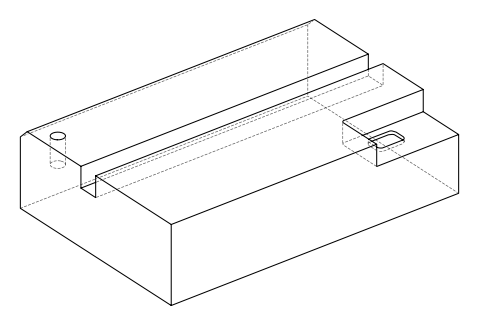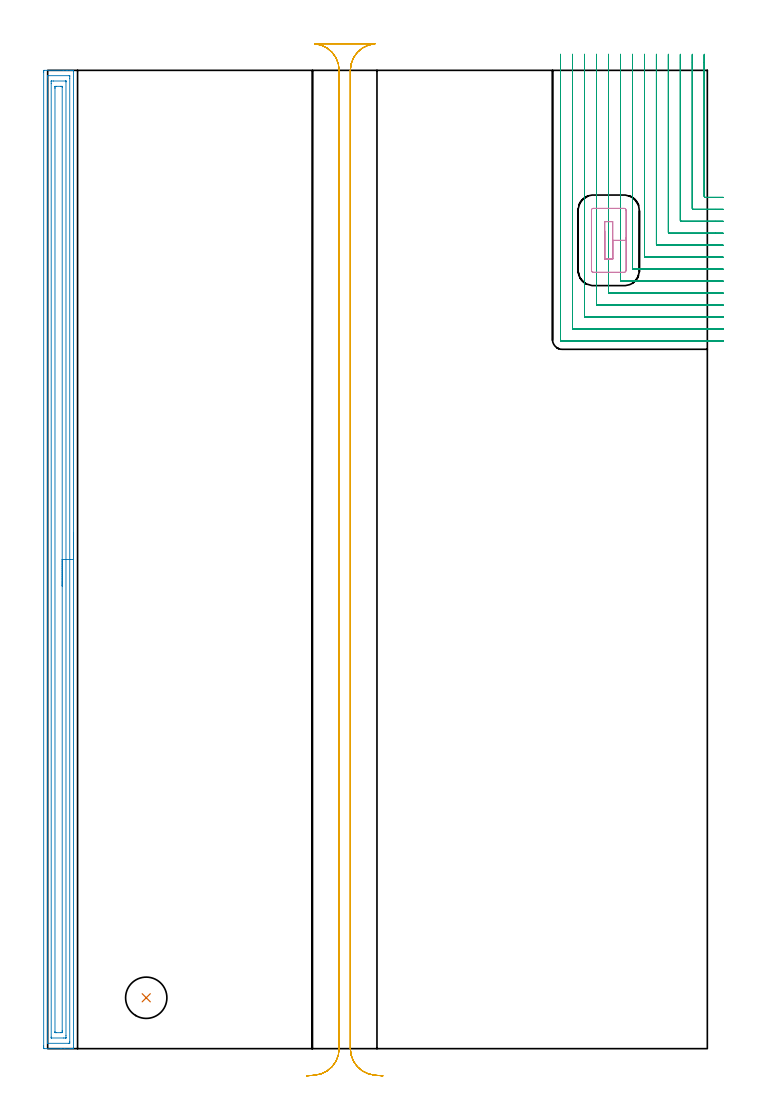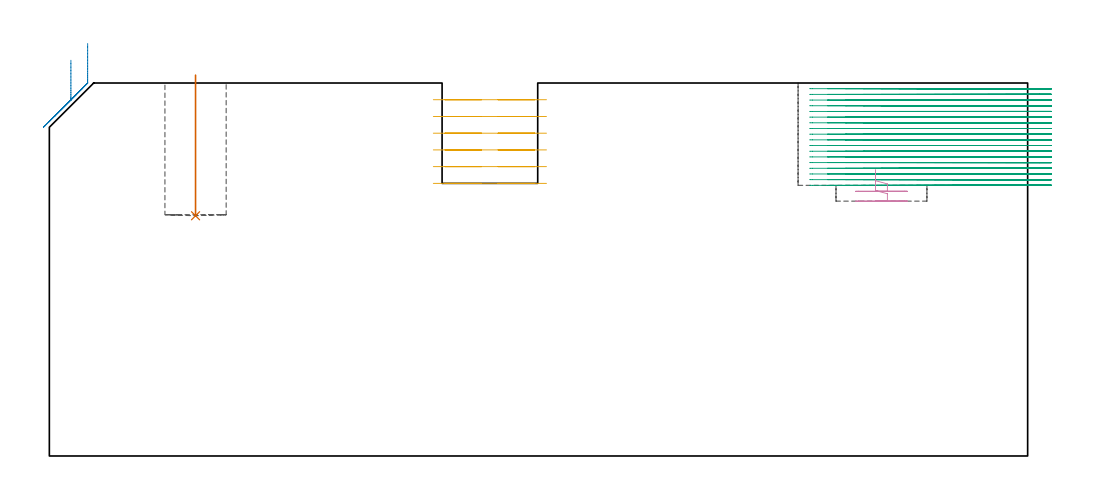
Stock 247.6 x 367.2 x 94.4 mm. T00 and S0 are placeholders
(PLAN: 5 operations, 4 tool changes, 82.4 min)
(1 INDEXABLE_INSERT_DRILL_BLIND_HOLE_FROM_SOLID | STEP1POCKET | NXT0302_002 | 0.14 min | 6293 mm3)
(2 AREA_MILL | FG_CHAMFER_SURFACE | UGT0205_001 | 12.02 min | 23029 mm3)
(3 MILL_CORNER_NOTCH_RECTANGULAR | CORNER_NOTCH_RECTANGULAR | NXT0201_008 | Follow Part, ap 1.5, ae 75% | 59.64 min | 157501 mm3)
(4 MILL_RECTANGULAR_POCKET | POCKET_RECTANGULAR_STRAIGHT | NXT0201_013 | Follow Part, ap 2.5, ae 75% | 0.63 min | 3009 mm3)
(5 MILL_RECTANGULAR_SLOT | SLOT_RECTANGULAR | UGT0201_136 | Follow Part, ap 5, ae 75% | 9.97 min | 225742 mm3)
(TOOL NXT0302_002 | Index. Insert Drill 15.5mm [880-D1550L20-05] | D15.5 PA176 FL78 Z2)
(TOOL UGT0205_001 | Chamfer Mill 20 x 3 x 45 deg. | D20 FL50 Z2)
(TOOL NXT0201_008 | ENDMILL 6mm [2P460-0600-NA 1630] | D6 FL26 Z6)
(TOOL NXT0201_013 | ENDMILL 10mm | D10 FL30 Z4)
(TOOL UGT0201_136 | Carbide End Mill 20.0 | D20 FL30 Z4)
(OP 1 INDEXABLE_INSERT_DRILL_BLIND_HOLE_FROM_SOLID)
G17 G21 G94 G90
T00 M6
G54
G17 G0 G90 X37. Y19.1 S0 M3
G43 Z104.4 H1
G94 G81 G98 Z60.8 F250. R96.4
G80
M5
M2
(OP 2 AREA_MILL)
G17 G21 G94 G90
T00 M6
G54
G17 G0 G90 X9.7 Y193.6 S1061 M3
G43 Z104.4 H0
G94 G1 Y193.562 Z103.528 F250.
Y193.448 Z102.663
Y193.259 Z101.812
Y192.997 Z100.98
Y192.663 Z100.174
Y192.26 Z99.4
Y191.791 Z98.664
Y191.26 Z97.972
Y190.671 Z97.329
Y190.028 Z96.74
Y189.336 Z96.208
Y188.6 Z95.74
Y187.826 Z95.337
Y187.02 Z95.003
Y186.188 Z94.741
Y185.336 Z94.552
Y184.472 Z94.438
Y183.6 Z94.4
Y0.162
X9.698 Y0.01 Z94.388
X9.573 Y0.002 Z94.266
X9.444 Y0. Z94.143
X9.106 Z93.806
X8.472 Z93.167
X6.406 Z91.104
X4.974 Z89.67
X-1.147 Y0.001 Z83.551
X-1.493 Y0.01 Z83.204
X-1.498 Y0.25 Z83.201
X-1.5 Y0.608 Z83.2
Y0.969
Y366.592
X-1.498 Y366.95 Z83.201
X-1.493 Y367.19 Z83.204
X-1.147 Y367.2 Z83.551
X5.849 Z90.544
X7.281 Z91.978
X8.472 Z93.167
X9.106 Z93.806
X9.444 Z94.143
X9.573 Y367.198 Z94.266
X9.697 Y367.19 Z94.388
X9.7 Y367.038 Z94.4
Y183.6
X8.286 Z92.986
X8.285 Y2.584 Z92.985
X8.284 Y2.393 Z92.984
X8.279 Y2.043 Z92.979
X8.276 Y2.01 Z92.976
X8.214 Y2.006 Z92.914
X8.112 Y2.002 Z92.812
X7.983 Y2. Z92.683
X0.112 Y2.001 Z84.812
X-0.034 Y2.006 Z84.666
X-0.062 Y2.01 Z84.638
X-0.079 Y2.017 Z84.621
X-0.08 Y2.049 Z84.62
X-0.084 Y2.201 Z84.616
X-0.085 Y2.393 Z84.615
X-0.086 Y3.096 Z84.614
X-0.085 Y364.616 Z84.615
X-0.084 Y364.807 Z84.616
X-0.079 Y365.157 Z84.621
X-0.076 Y365.19 Z84.624
X-0.014 Y365.194 Z84.686
X0.088 Y365.198 Z84.788
X0.217 Y365.2 Z84.917
X8.088 Y365.199 Z92.788
X8.234 Y365.194 Z92.934
X8.262 Y365.19 Z92.962
X8.279 Y365.183 Z92.979
X8.28 Y365.151 Z92.98
X8.284 Y364.998 Z92.984
X8.285 Y364.807 Z92.985
X8.286 Y364.104 Z92.986
Y183.6
X6.872 Z91.572
X6.871 Y4.92 Z91.571
X6.869 Y4.179 Z91.569
X6.867 Y4.032 Z91.567
X6.865 Y4.014 Z91.565
X6.853 Y4.01 Z91.553
X6.811 Y4.005 Z91.511
X6.723 Y4.002 Z91.423
X6.024 Y4. Z90.724
X1.418 Y4.001 Z86.118
X1.372 Y4.004 Z86.072
X1.343 Y4.01 Z86.043
X1.335 Y4.014 Z86.035
X1.333 Y4.028 Z86.033
X1.33 Y4.179 Z86.03
X1.329 Y4.33 Z86.029
X1.328 Y362.28 Z86.028
X1.331 Y363.021 Z86.031
X1.333 Y363.168 Z86.033
X1.335 Y363.186 Z86.035
X1.347 Y363.19 Z86.047
X1.389 Y363.195 Z86.089
X1.477 Y363.198 Z86.177
X2.176 Y363.2 Z86.876
X6.782 Y363.199 Z91.482
X6.828 Y363.196 Z91.528
X6.857 Y363.19 Z91.557
X6.865 Y363.186 Z91.565
X6.866 Y363.172 Z91.566
X6.87 Y363.021 Z91.57
X6.871 Y362.87 Z91.571
X6.872 Y183.6 Z91.572
X5.457 Z90.157
Y6.857
X5.456 Y6.365 Z90.156
X5.454 Y6.199 Z90.154
X5.45 Y6.069 Z90.15
X5.441 Y6.01 Z90.141
X4.939 Y6. Z89.639
X3.19 Z87.89
X2.813 Y6.004 Z87.513
X2.766 Y6.007 Z87.466
X2.749 Y6.011 Z87.449
X2.747 Y6.024 Z87.447
X2.744 Y6.079 Z87.444
X2.743 Y6.132 Z87.443
Y6.457
Y360.343
X2.744 Y360.835 Z87.444
X2.746 Y361.001 Z87.446
X2.75 Y361.131 Z87.45
X2.759 Y361.19 Z87.459
X3.261 Y361.2 Z87.961
X5.01 Z89.71
X5.387 Y361.196 Z90.087
X5.434 Y361.193 Z90.134
X5.451 Y361.189 Z90.151
X5.453 Y361.176 Z90.153
X5.456 Y361.121 Z90.156
X5.457 Y361.068 Z90.157
Y360.743
Y183.6
Y182.728 Z90.195
Y181.863 Z90.309
Y181.012 Z90.498
Y180.18 Z90.76
Y179.374 Z91.094
Y178.6 Z91.497
Y177.864 Z91.966
Y177.172 Z92.497
Y176.529 Z93.086
Y175.94 Z93.729
Y175.408 Z94.422
Y174.94 Z95.157
Y174.537 Z95.931
Y174.203 Z96.737
Y173.941 Z97.569
Y173.752 Z98.421
Y173.638 Z99.286
Y173.6 Z100.157
G0 Z104.4
M5
M2
(OP 3 MILL_CORNER_NOTCH_RECTANGULAR)
G17 G21 G94 G90
T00 M6
G54
G17 G0 G90 X246.5 Y373.2 S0 M3
G43 Z104.4 H1
Z92.961
G94 G1 Y370.2 F250.
Y319.796 F500.
G3 X246.796 Y319.5 R0.3
G1 X250.6
X253.6 F250.
G0 Z104.4
X242. Y373.2
Z92.961
G1 Y370.2
Y315.296 F500.
G3 X242.296 Y315. R0.3
G1 X250.6
X253.6 F250.
G0 Z104.4
X237.5 Y373.2
Z92.961
G1 Y370.2
Y310.796 F500.
G3 X237.796 Y310.5 R0.3
G1 X250.6
X253.6 F250.
G0 Z104.4
X233. Y373.2
Z92.961
G1 Y370.2
Y306.296 F500.
G3 X233.296 Y306. R0.3
G1 X250.6
X253.6 F250.
G0 Z104.4
X228.5 Y373.2
Z92.961
G1 Y370.2
Y301.796 F500.
G3 X228.796 Y301.5 R0.3
G1 X250.6
X253.6 F250.
G0 Z104.4
X224. Y373.2
Z92.961
G1 Y370.2
Y297.297 F500.
G3 X224.297 Y297. R0.3
G1 X250.6
X253.6 F250.
G0 Z104.4
X219.5 Y373.2
Z92.961
G1 Y370.2
Y292.797 F500.
G3 X219.797 Y292.5 R0.3
G1 X250.6
X253.6 F250.
G0 Z104.4
X215. Y373.2
Z92.961
G1 Y370.2
Y288.297 F500.
G3 X215.297 Y288. R0.3
G1 X250.6
X253.6 F250.
G0 Z104.4
X210.5 Y373.2
Z92.961
G1 Y370.2
Y283.797 F500.
G3 X210.797 Y283.5 R0.3
G1 X250.6
X253.6 F250.
G0 Z104.4
X206. Y373.2
Z92.961
G1 Y370.2
Y279.297 F500.
G3 X206.297 Y279. R0.3
G1 X250.6
X253.6 F250.
G0 Z104.4
X201.5 Y373.2
Z92.961
G1 Y370.2
Y274.797 F500.
G3 X201.797 Y274.5 R0.3
G1 X250.6
X253.6 F250.
G0 Z104.4
X197. Y373.2
Z92.961
G1 Y370.2
Y270.298 F500.
G3 X197.298 Y270. R0.3
G1 X250.6
X253.6 F250.
G0 Z104.4
X192.5 Y373.2
Z92.961
G1 Y370.2
Y266.1 F500.
G3 X193.1 Y265.5 R0.6
G1 X250.6
X253.6 F250.
G0 Z104.4
X246.5 Y373.2
Z91.522
G1 Y370.2
Y319.796 F500.
G3 X246.796 Y319.5 R0.3
G1 X250.6
X253.6 F250.
G0 Z104.4
X242. Y373.2
Z91.522
G1 Y370.2
Y315.296 F500.
G3 X242.296 Y315. R0.3
G1 X250.6
X253.6 F250.
G0 Z104.4
X237.5 Y373.2
Z91.522
G1 Y370.2
Y310.796 F500.
G3 X237.796 Y310.5 R0.3
G1 X250.6
X253.6 F250.
G0 Z104.4
X233. Y373.2
Z91.522
G1 Y370.2
Y306.296 F500.
G3 X233.296 Y306. R0.3
G1 X250.6
X253.6 F250.
G0 Z104.4
X228.5 Y373.2
Z91.522
G1 Y370.2
Y301.796 F500.
G3 X228.796 Y301.5 R0.3
G1 X250.6
X253.6 F250.
G0 Z104.4
X224. Y373.2
Z91.522
G1 Y370.2
Y297.297 F500.
G3 X224.297 Y297. R0.3
G1 X250.6
X253.6 F250.
G0 Z104.4
X219.5 Y373.2
Z91.522
G1 Y370.2
Y292.797 F500.
G3 X219.797 Y292.5 R0.3
G1 X250.6
X253.6 F250.
G0 Z104.4
X215. Y373.2
Z91.522
G1 Y370.2
Y288.297 F500.
G3 X215.297 Y288. R0.3
G1 X250.6
X253.6 F250.
G0 Z104.4
X210.5 Y373.2
Z91.522
G1 Y370.2
Y283.797 F500.
G3 X210.797 Y283.5 R0.3
G1 X250.6
X253.6 F250.
G0 Z104.4
X206. Y373.2
Z91.522
G1 Y370.2
Y279.297 F500.
G3 X206.297 Y279. R0.3
G1 X250.6
X253.6 F250.
G0 Z104.4
X201.5 Y373.2
Z91.522
G1 Y370.2
Y274.797 F500.
G3 X201.797 Y274.5 R0.3
G1 X250.6
X253.6 F250.
G0 Z104.4
X197. Y373.2
Z91.522
G1 Y370.2
Y270.298 F500.
G3 X197.298 Y270. R0.3
G1 X250.6
X253.6 F250.
G0 Z104.4
X192.5 Y373.2
Z91.522
G1 Y370.2
Y266.1 F500.
G3 X193.1 Y265.5 R0.6
G1 X250.6
X253.6 F250.
G0 Z104.4
X246.5 Y373.2
Z90.083
G1 Y370.2
Y319.796 F500.
G3 X246.796 Y319.5 R0.3
G1 X250.6
X253.6 F250.
G0 Z104.4
X242. Y373.2
Z90.083
G1 Y370.2
Y315.296 F500.
G3 X242.296 Y315. R0.3
G1 X250.6
X253.6 F250.
G0 Z104.4
X237.5 Y373.2
Z90.083
G1 Y370.2
Y310.796 F500.
G3 X237.796 Y310.5 R0.3
G1 X250.6
X253.6 F250.
G0 Z104.4
X233. Y373.2
Z90.083
G1 Y370.2
Y306.296 F500.
G3 X233.296 Y306. R0.3
G1 X250.6
X253.6 F250.
G0 Z104.4
X228.5 Y373.2
Z90.083
G1 Y370.2
Y301.796 F500.
G3 X228.796 Y301.5 R0.3
G1 X250.6
X253.6 F250.
G0 Z104.4
X224. Y373.2
Z90.083
G1 Y370.2
Y297.297 F500.
G3 X224.297 Y297. R0.3
G1 X250.6
X253.6 F250.
G0 Z104.4
X219.5 Y373.2
Z90.083
G1 Y370.2
Y292.797 F500.
G3 X219.797 Y292.5 R0.3
G1 X250.6
X253.6 F250.
G0 Z104.4
X215. Y373.2
Z90.083
G1 Y370.2
Y288.297 F500.
G3 X215.297 Y288. R0.3
G1 X250.6
X253.6 F250.
G0 Z104.4
X210.5 Y373.2
Z90.083
G1 Y370.2
Y283.797 F500.
G3 X210.797 Y283.5 R0.3
G1 X250.6
X253.6 F250.
G0 Z104.4
X206. Y373.2
Z90.083
G1 Y370.2
Y279.297 F500.
G3 X206.297 Y279. R0.3
G1 X250.6
X253.6 F250.
G0 Z104.4
X201.5 Y373.2
Z90.083
G1 Y370.2
Y274.797 F500.
G3 X201.797 Y274.5 R0.3
G1 X250.6
X253.6 F250.
G0 Z104.4
X197. Y373.2
Z90.083
G1 Y370.2
Y270.298 F500.
G3 X197.298 Y270. R0.3
G1 X250.6
X253.6 F250.
G0 Z104.4
X192.5 Y373.2
Z90.083
G1 Y370.2
Y266.1 F500.
G3 X193.1 Y265.5 R0.6
G1 X250.6
X253.6 F250.
G0 Z104.4
X246.5 Y373.2
Z88.644
G1 Y370.2
Y319.796 F500.
G3 X246.796 Y319.5 R0.3
G1 X250.6
X253.6 F250.
G0 Z104.4
X242. Y373.2
Z88.644
G1 Y370.2
Y315.296 F500.
G3 X242.296 Y315. R0.3
G1 X250.6
X253.6 F250.
G0 Z104.4
X237.5 Y373.2
Z88.644
G1 Y370.2
Y310.796 F500.
G3 X237.796 Y310.5 R0.3
G1 X250.6
X253.6 F250.
G0 Z104.4
X233. Y373.2
Z88.644
G1 Y370.2
Y306.296 F500.
G3 X233.296 Y306. R0.3
G1 X250.6
X253.6 F250.
G0 Z104.4
X228.5 Y373.2
Z88.644
G1 Y370.2
Y301.796 F500.
G3 X228.796 Y301.5 R0.3
G1 X250.6
X253.6 F250.
G0 Z104.4
X224. Y373.2
Z88.644
G1 Y370.2
Y297.297 F500.
G3 X224.297 Y297. R0.3
G1 X250.6
X253.6 F250.
G0 Z104.4
X219.5 Y373.2
Z88.644
G1 Y370.2
Y292.797 F500.
G3 X219.797 Y292.5 R0.3
G1 X250.6
X253.6 F250.
G0 Z104.4
X215. Y373.2
Z88.644
G1 Y370.2
Y288.297 F500.
G3 X215.297 Y288. R0.3
G1 X250.6
X253.6 F250.
G0 Z104.4
X210.5 Y373.2
Z88.644
G1 Y370.2
Y283.797 F500.
G3 X210.797 Y283.5 R0.3
G1 X250.6
X253.6 F250.
G0 Z104.4
X206. Y373.2
Z88.644
G1 Y370.2
Y279.297 F500.
G3 X206.297 Y279. R0.3
G1 X250.6
X253.6 F250.
G0 Z104.4
X201.5 Y373.2
Z88.644
G1 Y370.2
Y274.797 F500.
G3 X201.797 Y274.5 R0.3
G1 X250.6
X253.6 F250.
G0 Z104.4
X197. Y373.2
Z88.644
G1 Y370.2
Y270.298 F500.
G3 X197.298 Y270. R0.3
G1 X250.6
X253.6 F250.
G0 Z104.4
X192.5 Y373.2
Z88.644
G1 Y370.2
Y266.1 F500.
G3 X193.1 Y265.5 R0.6
G1 X250.6
X253.6 F250.
G0 Z104.4
X246.5 Y373.2
Z87.205
G1 Y370.2
Y319.796 F500.
G3 X246.796 Y319.5 R0.3
G1 X250.6
X253.6 F250.
G0 Z104.4
X242. Y373.2
Z87.205
G1 Y370.2
Y315.296 F500.
G3 X242.296 Y315. R0.3
G1 X250.6
X253.6 F250.
G0 Z104.4
X237.5 Y373.2
Z87.205
G1 Y370.2
Y310.796 F500.
G3 X237.796 Y310.5 R0.3
G1 X250.6
X253.6 F250.
G0 Z104.4
X233. Y373.2
Z87.205
G1 Y370.2
Y306.296 F500.
G3 X233.296 Y306. R0.3
G1 X250.6
X253.6 F250.
G0 Z104.4
X228.5 Y373.2
Z87.205
G1 Y370.2
Y301.796 F500.
G3 X228.796 Y301.5 R0.3
G1 X250.6
X253.6 F250.
G0 Z104.4
X224. Y373.2
Z87.205
G1 Y370.2
Y297.297 F500.
G3 X224.297 Y297. R0.3
G1 X250.6
X253.6 F250.
G0 Z104.4
X219.5 Y373.2
Z87.205
G1 Y370.2
Y292.797 F500.
G3 X219.797 Y292.5 R0.3
G1 X250.6
X253.6 F250.
G0 Z104.4
X215. Y373.2
Z87.205
G1 Y370.2
Y288.297 F500.
G3 X215.297 Y288. R0.3
G1 X250.6
X253.6 F250.
G0 Z104.4
X210.5 Y373.2
Z87.205
G1 Y370.2
Y283.797 F500.
G3 X210.797 Y283.5 R0.3
G1 X250.6
X253.6 F250.
G0 Z104.4
X206. Y373.2
Z87.205
G1 Y370.2
Y279.297 F500.
G3 X206.297 Y279. R0.3
G1 X250.6
X253.6 F250.
G0 Z104.4
X201.5 Y373.2
Z87.205
G1 Y370.2
Y274.797 F500.
G3 X201.797 Y274.5 R0.3
G1 X250.6
X253.6 F250.
G0 Z104.4
X197. Y373.2
Z87.205
G1 Y370.2
Y270.298 F500.
G3 X197.298 Y270. R0.3
G1 X250.6
X253.6 F250.
G0 Z104.4
X192.5 Y373.2
Z87.205
G1 Y370.2
Y266.1 F500.
G3 X193.1 Y265.5 R0.6
G1 X250.6
X253.6 F250.
G0 Z104.4
X246.5 Y373.2
Z85.767
G1 Y370.2
Y319.796 F500.
G3 X246.796 Y319.5 R0.3
G1 X250.6
X253.6 F250.
G0 Z104.4
X242. Y373.2
Z85.767
G1 Y370.2
Y315.296 F500.
G3 X242.296 Y315. R0.3
G1 X250.6
X253.6 F250.
G0 Z104.4
X237.5 Y373.2
Z85.767
G1 Y370.2
Y310.796 F500.
G3 X237.796 Y310.5 R0.3
G1 X250.6
X253.6 F250.
G0 Z104.4
X233. Y373.2
Z85.767
G1 Y370.2
Y306.296 F500.
G3 X233.296 Y306. R0.3
G1 X250.6
X253.6 F250.
G0 Z104.4
X228.5 Y373.2
Z85.767
G1 Y370.2
Y301.796 F500.
G3 X228.796 Y301.5 R0.3
G1 X250.6
X253.6 F250.
G0 Z104.4
X224. Y373.2
Z85.767
G1 Y370.2
Y297.297 F500.
G3 X224.297 Y297. R0.3
G1 X250.6
X253.6 F250.
G0 Z104.4
X219.5 Y373.2
Z85.767
G1 Y370.2
Y292.797 F500.
G3 X219.797 Y292.5 R0.3
G1 X250.6
X253.6 F250.
G0 Z104.4
X215. Y373.2
Z85.767
G1 Y370.2
Y288.297 F500.
G3 X215.297 Y288. R0.3
G1 X250.6
X253.6 F250.
G0 Z104.4
X210.5 Y373.2
Z85.767
G1 Y370.2
Y283.797 F500.
G3 X210.797 Y283.5 R0.3
G1 X250.6
X253.6 F250.
G0 Z104.4
X206. Y373.2
Z85.767
G1 Y370.2
Y279.297 F500.
G3 X206.297 Y279. R0.3
G1 X250.6
X253.6 F250.
G0 Z104.4
X201.5 Y373.2
Z85.767
G1 Y370.2
Y274.797 F500.
G3 X201.797 Y274.5 R0.3
G1 X250.6
X253.6 F250.
G0 Z104.4
X197. Y373.2
Z85.767
G1 Y370.2
Y270.298 F500.
G3 X197.298 Y270. R0.3
G1 X250.6
X253.6 F250.
G0 Z104.4
X192.5 Y373.2
Z85.767
G1 Y370.2
Y266.1 F500.
G3 X193.1 Y265.5 R0.6
G1 X250.6
X253.6 F250.
G0 Z104.4
X246.5 Y373.2
Z84.328
G1 Y370.2
Y319.796 F500.
G3 X246.796 Y319.5 R0.3
G1 X250.6
X253.6 F250.
G0 Z104.4
X242. Y373.2
Z84.328
G1 Y370.2
Y315.296 F500.
G3 X242.296 Y315. R0.3
G1 X250.6
X253.6 F250.
G0 Z104.4
X237.5 Y373.2
Z84.328
G1 Y370.2
Y310.796 F500.
G3 X237.796 Y310.5 R0.3
G1 X250.6
X253.6 F250.
G0 Z104.4
X233. Y373.2
Z84.328
G1 Y370.2
Y306.296 F500.
G3 X233.296 Y306. R0.3
G1 X250.6
X253.6 F250.
G0 Z104.4
X228.5 Y373.2
Z84.328
G1 Y370.2
Y301.796 F500.
G3 X228.796 Y301.5 R0.3
G1 X250.6
X253.6 F250.
G0 Z104.4
X224. Y373.2
Z84.328
G1 Y370.2
Y297.297 F500.
G3 X224.297 Y297. R0.3
G1 X250.6
X253.6 F250.
G0 Z104.4
X219.5 Y373.2
Z84.328
G1 Y370.2
Y292.797 F500.
G3 X219.797 Y292.5 R0.3
G1 X250.6
X253.6 F250.
G0 Z104.4
X215. Y373.2
Z84.328
G1 Y370.2
Y288.297 F500.
G3 X215.297 Y288. R0.3
G1 X250.6
X253.6 F250.
G0 Z104.4
X210.5 Y373.2
Z84.328
G1 Y370.2
Y283.797 F500.
G3 X210.797 Y283.5 R0.3
G1 X250.6
X253.6 F250.
G0 Z104.4
X206. Y373.2
Z84.328
G1 Y370.2
Y279.297 F500.
G3 X206.297 Y279. R0.3
G1 X250.6
X253.6 F250.
G0 Z104.4
X201.5 Y373.2
Z84.328
G1 Y370.2
Y274.797 F500.
G3 X201.797 Y274.5 R0.3
G1 X250.6
X253.6 F250.
G0 Z104.4
X197. Y373.2
Z84.328
G1 Y370.2
Y270.298 F500.
G3 X197.298 Y270. R0.3
G1 X250.6
X253.6 F250.
G0 Z104.4
X192.5 Y373.2
Z84.328
G1 Y370.2
Y266.1 F500.
G3 X193.1 Y265.5 R0.6
G1 X250.6
X253.6 F250.
G0 Z104.4
X246.5 Y373.2
Z82.889
G1 Y370.2
Y319.796 F500.
G3 X246.796 Y319.5 R0.3
G1 X250.6
X253.6 F250.
G0 Z104.4
X242. Y373.2
Z82.889
G1 Y370.2
Y315.296 F500.
G3 X242.296 Y315. R0.3
G1 X250.6
X253.6 F250.
G0 Z104.4
X237.5 Y373.2
Z82.889
G1 Y370.2
Y310.796 F500.
G3 X237.796 Y310.5 R0.3
G1 X250.6
X253.6 F250.
G0 Z104.4
X233. Y373.2
Z82.889
G1 Y370.2
Y306.296 F500.
G3 X233.296 Y306. R0.3
G1 X250.6
X253.6 F250.
G0 Z104.4
X228.5 Y373.2
Z82.889
G1 Y370.2
Y301.796 F500.
G3 X228.796 Y301.5 R0.3
G1 X250.6
X253.6 F250.
G0 Z104.4
X224. Y373.2
Z82.889
G1 Y370.2
Y297.297 F500.
G3 X224.297 Y297. R0.3
G1 X250.6
X253.6 F250.
G0 Z104.4
X219.5 Y373.2
Z82.889
G1 Y370.2
Y292.797 F500.
G3 X219.797 Y292.5 R0.3
G1 X250.6
X253.6 F250.
G0 Z104.4
X215. Y373.2
Z82.889
G1 Y370.2
Y288.297 F500.
G3 X215.297 Y288. R0.3
G1 X250.6
X253.6 F250.
G0 Z104.4
X210.5 Y373.2
Z82.889
G1 Y370.2
Y283.797 F500.
G3 X210.797 Y283.5 R0.3
G1 X250.6
X253.6 F250.
G0 Z104.4
X206. Y373.2
Z82.889
G1 Y370.2
Y279.297 F500.
G3 X206.297 Y279. R0.3
G1 X250.6
X253.6 F250.
G0 Z104.4
X201.5 Y373.2
Z82.889
G1 Y370.2
Y274.797 F500.
G3 X201.797 Y274.5 R0.3
G1 X250.6
X253.6 F250.
G0 Z104.4
X197. Y373.2
Z82.889
G1 Y370.2
Y270.298 F500.
G3 X197.298 Y270. R0.3
G1 X250.6
X253.6 F250.
G0 Z104.4
X192.5 Y373.2
Z82.889
G1 Y370.2
Y266.1 F500.
G3 X193.1 Y265.5 R0.6
G1 X250.6
X253.6 F250.
G0 Z104.4
X246.5 Y373.2
Z81.45
G1 Y370.2
Y319.796 F500.
G3 X246.796 Y319.5 R0.3
G1 X250.6
X253.6 F250.
G0 Z104.4
X242. Y373.2
Z81.45
G1 Y370.2
Y315.296 F500.
G3 X242.296 Y315. R0.3
G1 X250.6
X253.6 F250.
G0 Z104.4
X237.5 Y373.2
Z81.45
G1 Y370.2
Y310.796 F500.
G3 X237.796 Y310.5 R0.3
G1 X250.6
X253.6 F250.
G0 Z104.4
X233. Y373.2
Z81.45
G1 Y370.2
Y306.296 F500.
G3 X233.296 Y306. R0.3
G1 X250.6
X253.6 F250.
G0 Z104.4
X228.5 Y373.2
Z81.45
G1 Y370.2
Y301.796 F500.
G3 X228.796 Y301.5 R0.3
G1 X250.6
X253.6 F250.
G0 Z104.4
X224. Y373.2
Z81.45
G1 Y370.2
Y297.297 F500.
G3 X224.297 Y297. R0.3
G1 X250.6
X253.6 F250.
G0 Z104.4
X219.5 Y373.2
Z81.45
G1 Y370.2
Y292.797 F500.
G3 X219.797 Y292.5 R0.3
G1 X250.6
X253.6 F250.
G0 Z104.4
X215. Y373.2
Z81.45
G1 Y370.2
Y288.297 F500.
G3 X215.297 Y288. R0.3
G1 X250.6
X253.6 F250.
G0 Z104.4
X210.5 Y373.2
Z81.45
G1 Y370.2
Y283.797 F500.
G3 X210.797 Y283.5 R0.3
G1 X250.6
X253.6 F250.
G0 Z104.4
X206. Y373.2
Z81.45
G1 Y370.2
Y279.297 F500.
G3 X206.297 Y279. R0.3
G1 X250.6
X253.6 F250.
G0 Z104.4
X201.5 Y373.2
Z81.45
G1 Y370.2
Y274.797 F500.
G3 X201.797 Y274.5 R0.3
G1 X250.6
X253.6 F250.
G0 Z104.4
X197. Y373.2
Z81.45
G1 Y370.2
Y270.298 F500.
G3 X197.298 Y270. R0.3
G1 X250.6
X253.6 F250.
G0 Z104.4
X192.5 Y373.2
Z81.45
G1 Y370.2
Y266.1 F500.
G3 X193.1 Y265.5 R0.6
G1 X250.6
X253.6 F250.
G0 Z104.4
X246.5 Y373.2
Z80.011
G1 Y370.2
Y319.796 F500.
G3 X246.796 Y319.5 R0.3
G1 X250.6
X253.6 F250.
G0 Z104.4
X242. Y373.2
Z80.011
G1 Y370.2
Y315.296 F500.
G3 X242.296 Y315. R0.3
G1 X250.6
X253.6 F250.
G0 Z104.4
X237.5 Y373.2
Z80.011
G1 Y370.2
Y310.796 F500.
G3 X237.796 Y310.5 R0.3
G1 X250.6
X253.6 F250.
G0 Z104.4
X233. Y373.2
Z80.011
G1 Y370.2
Y306.296 F500.
G3 X233.296 Y306. R0.3
G1 X250.6
X253.6 F250.
G0 Z104.4
X228.5 Y373.2
Z80.011
G1 Y370.2
Y301.796 F500.
G3 X228.796 Y301.5 R0.3
G1 X250.6
X253.6 F250.
G0 Z104.4
X224. Y373.2
Z80.011
G1 Y370.2
Y297.297 F500.
G3 X224.297 Y297. R0.3
G1 X250.6
X253.6 F250.
G0 Z104.4
X219.5 Y373.2
Z80.011
G1 Y370.2
Y292.797 F500.
G3 X219.797 Y292.5 R0.3
G1 X250.6
X253.6 F250.
G0 Z104.4
X215. Y373.2
Z80.011
G1 Y370.2
Y288.297 F500.
G3 X215.297 Y288. R0.3
G1 X250.6
X253.6 F250.
G0 Z104.4
X210.5 Y373.2
Z80.011
G1 Y370.2
Y283.797 F500.
G3 X210.797 Y283.5 R0.3
G1 X250.6
X253.6 F250.
G0 Z104.4
X206. Y373.2
Z80.011
G1 Y370.2
Y279.297 F500.
G3 X206.297 Y279. R0.3
G1 X250.6
X253.6 F250.
G0 Z104.4
X201.5 Y373.2
Z80.011
G1 Y370.2
Y274.797 F500.
G3 X201.797 Y274.5 R0.3
G1 X250.6
X253.6 F250.
G0 Z104.4
X197. Y373.2
Z80.011
G1 Y370.2
Y270.298 F500.
G3 X197.298 Y270. R0.3
G1 X250.6
X253.6 F250.
G0 Z104.4
X192.5 Y373.2
Z80.011
G1 Y370.2
Y266.1 F500.
G3 X193.1 Y265.5 R0.6
G1 X250.6
X253.6 F250.
G0 Z104.4
X246.5 Y373.2
Z78.572
G1 Y370.2
Y319.796 F500.
G3 X246.796 Y319.5 R0.3
G1 X250.6
X253.6 F250.
G0 Z104.4
X242. Y373.2
Z78.572
G1 Y370.2
Y315.296 F500.
G3 X242.296 Y315. R0.3
G1 X250.6
X253.6 F250.
G0 Z104.4
X237.5 Y373.2
Z78.572
G1 Y370.2
Y310.796 F500.
G3 X237.796 Y310.5 R0.3
G1 X250.6
X253.6 F250.
G0 Z104.4
X233. Y373.2
Z78.572
G1 Y370.2
Y306.296 F500.
G3 X233.296 Y306. R0.3
G1 X250.6
X253.6 F250.
G0 Z104.4
X228.5 Y373.2
Z78.572
G1 Y370.2
Y301.796 F500.
G3 X228.796 Y301.5 R0.3
G1 X250.6
X253.6 F250.
G0 Z104.4
X224. Y373.2
Z78.572
G1 Y370.2
Y297.297 F500.
G3 X224.297 Y297. R0.3
G1 X250.6
X253.6 F250.
G0 Z104.4
X219.5 Y373.2
Z78.572
G1 Y370.2
Y292.797 F500.
G3 X219.797 Y292.5 R0.3
G1 X250.6
X253.6 F250.
G0 Z104.4
X215. Y373.2
Z78.572
G1 Y370.2
Y288.297 F500.
G3 X215.297 Y288. R0.3
G1 X250.6
X253.6 F250.
G0 Z104.4
X210.5 Y373.2
Z78.572
G1 Y370.2
Y283.797 F500.
G3 X210.797 Y283.5 R0.3
G1 X250.6
X253.6 F250.
G0 Z104.4
X206. Y373.2
Z78.572
G1 Y370.2
Y279.297 F500.
G3 X206.297 Y279. R0.3
G1 X250.6
X253.6 F250.
G0 Z104.4
X201.5 Y373.2
Z78.572
G1 Y370.2
Y274.797 F500.
G3 X201.797 Y274.5 R0.3
G1 X250.6
X253.6 F250.
G0 Z104.4
X197. Y373.2
Z78.572
G1 Y370.2
Y270.298 F500.
G3 X197.298 Y270. R0.3
G1 X250.6
X253.6 F250.
G0 Z104.4
X192.5 Y373.2
Z78.572
G1 Y370.2
Y266.1 F500.
G3 X193.1 Y265.5 R0.6
G1 X250.6
X253.6 F250.
G0 Z104.4
X246.5 Y373.2
Z77.133
G1 Y370.2
Y319.796 F500.
G3 X246.796 Y319.5 R0.3
G1 X250.6
X253.6 F250.
G0 Z104.4
X242. Y373.2
Z77.133
G1 Y370.2
Y315.296 F500.
G3 X242.296 Y315. R0.3
G1 X250.6
X253.6 F250.
G0 Z104.4
X237.5 Y373.2
Z77.133
G1 Y370.2
Y310.796 F500.
G3 X237.796 Y310.5 R0.3
G1 X250.6
X253.6 F250.
G0 Z104.4
X233. Y373.2
Z77.133
G1 Y370.2
Y306.296 F500.
G3 X233.296 Y306. R0.3
G1 X250.6
X253.6 F250.
G0 Z104.4
X228.5 Y373.2
Z77.133
G1 Y370.2
Y301.796 F500.
G3 X228.796 Y301.5 R0.3
G1 X250.6
X253.6 F250.
G0 Z104.4
X224. Y373.2
Z77.133
G1 Y370.2
Y297.297 F500.
G3 X224.297 Y297. R0.3
G1 X250.6
X253.6 F250.
G0 Z104.4
X219.5 Y373.2
Z77.133
G1 Y370.2
Y292.797 F500.
G3 X219.797 Y292.5 R0.3
G1 X250.6
X253.6 F250.
G0 Z104.4
X215. Y373.2
Z77.133
G1 Y370.2
Y288.297 F500.
G3 X215.297 Y288. R0.3
G1 X250.6
X253.6 F250.
G0 Z104.4
X210.5 Y373.2
Z77.133
G1 Y370.2
Y283.797 F500.
G3 X210.797 Y283.5 R0.3
G1 X250.6
X253.6 F250.
G0 Z104.4
X206. Y373.2
Z77.133
G1 Y370.2
Y279.297 F500.
G3 X206.297 Y279. R0.3
G1 X250.6
X253.6 F250.
G0 Z104.4
X201.5 Y373.2
Z77.133
G1 Y370.2
Y274.797 F500.
G3 X201.797 Y274.5 R0.3
G1 X250.6
X253.6 F250.
G0 Z104.4
X197. Y373.2
Z77.133
G1 Y370.2
Y270.298 F500.
G3 X197.298 Y270. R0.3
G1 X250.6
X253.6 F250.
G0 Z104.4
X192.5 Y373.2
Z77.133
G1 Y370.2
Y266.1 F500.
G3 X193.1 Y265.5 R0.6
G1 X250.6
X253.6 F250.
G0 Z104.4
X246.5 Y373.2
Z75.694
G1 Y370.2
Y319.796 F500.
G3 X246.796 Y319.5 R0.3
G1 X250.6
X253.6 F250.
G0 Z104.4
X242. Y373.2
Z75.694
G1 Y370.2
Y315.296 F500.
G3 X242.296 Y315. R0.3
G1 X250.6
X253.6 F250.
G0 Z104.4
X237.5 Y373.2
Z75.694
G1 Y370.2
Y310.796 F500.
G3 X237.796 Y310.5 R0.3
G1 X250.6
X253.6 F250.
G0 Z104.4
X233. Y373.2
Z75.694
G1 Y370.2
Y306.296 F500.
G3 X233.296 Y306. R0.3
G1 X250.6
X253.6 F250.
G0 Z104.4
X228.5 Y373.2
Z75.694
G1 Y370.2
Y301.796 F500.
G3 X228.796 Y301.5 R0.3
G1 X250.6
X253.6 F250.
G0 Z104.4
X224. Y373.2
Z75.694
G1 Y370.2
Y297.297 F500.
G3 X224.297 Y297. R0.3
G1 X250.6
X253.6 F250.
G0 Z104.4
X219.5 Y373.2
Z75.694
G1 Y370.2
Y292.797 F500.
G3 X219.797 Y292.5 R0.3
G1 X250.6
X253.6 F250.
G0 Z104.4
X215. Y373.2
Z75.694
G1 Y370.2
Y288.297 F500.
G3 X215.297 Y288. R0.3
G1 X250.6
X253.6 F250.
G0 Z104.4
X210.5 Y373.2
Z75.694
G1 Y370.2
Y283.797 F500.
G3 X210.797 Y283.5 R0.3
G1 X250.6
X253.6 F250.
G0 Z104.4
X206. Y373.2
Z75.694
G1 Y370.2
Y279.297 F500.
G3 X206.297 Y279. R0.3
G1 X250.6
X253.6 F250.
G0 Z104.4
X201.5 Y373.2
Z75.694
G1 Y370.2
Y274.797 F500.
G3 X201.797 Y274.5 R0.3
G1 X250.6
X253.6 F250.
G0 Z104.4
X197. Y373.2
Z75.694
G1 Y370.2
Y270.298 F500.
G3 X197.298 Y270. R0.3
G1 X250.6
X253.6 F250.
G0 Z104.4
X192.5 Y373.2
Z75.694
G1 Y370.2
Y266.1 F500.
G3 X193.1 Y265.5 R0.6
G1 X250.6
X253.6 F250.
G0 Z104.4
X246.5 Y373.2
Z74.256
G1 Y370.2
Y319.796 F500.
G3 X246.796 Y319.5 R0.3
G1 X250.6
X253.6 F250.
G0 Z104.4
X242. Y373.2
Z74.256
G1 Y370.2
Y315.296 F500.
G3 X242.296 Y315. R0.3
G1 X250.6
X253.6 F250.
G0 Z104.4
X237.5 Y373.2
Z74.256
G1 Y370.2
Y310.796 F500.
G3 X237.796 Y310.5 R0.3
G1 X250.6
X253.6 F250.
G0 Z104.4
X233. Y373.2
Z74.256
G1 Y370.2
Y306.296 F500.
G3 X233.296 Y306. R0.3
G1 X250.6
X253.6 F250.
G0 Z104.4
X228.5 Y373.2
Z74.256
G1 Y370.2
Y301.796 F500.
G3 X228.796 Y301.5 R0.3
G1 X250.6
X253.6 F250.
G0 Z104.4
X224. Y373.2
Z74.256
G1 Y370.2
Y297.297 F500.
G3 X224.297 Y297. R0.3
G1 X250.6
X253.6 F250.
G0 Z104.4
X219.5 Y373.2
Z74.256
G1 Y370.2
Y292.797 F500.
G3 X219.797 Y292.5 R0.3
G1 X250.6
X253.6 F250.
G0 Z104.4
X215. Y373.2
Z74.256
G1 Y370.2
Y288.297 F500.
G3 X215.297 Y288. R0.3
G1 X250.6
X253.6 F250.
G0 Z104.4
X210.5 Y373.2
Z74.256
G1 Y370.2
Y283.797 F500.
G3 X210.797 Y283.5 R0.3
G1 X250.6
X253.6 F250.
G0 Z104.4
X206. Y373.2
Z74.256
G1 Y370.2
Y279.297 F500.
G3 X206.297 Y279. R0.3
G1 X250.6
X253.6 F250.
G0 Z104.4
X201.5 Y373.2
Z74.256
G1 Y370.2
Y274.797 F500.
G3 X201.797 Y274.5 R0.3
G1 X250.6
X253.6 F250.
G0 Z104.4
X197. Y373.2
Z74.256
G1 Y370.2
Y270.298 F500.
G3 X197.298 Y270. R0.3
G1 X250.6
X253.6 F250.
G0 Z104.4
X192.5 Y373.2
Z74.256
G1 Y370.2
Y266.1 F500.
G3 X193.1 Y265.5 R0.6
G1 X250.6
X253.6 F250.
G0 Z104.4
X246.5 Y373.2
Z72.817
G1 Y370.2
Y319.796 F500.
G3 X246.796 Y319.5 R0.3
G1 X250.6
X253.6 F250.
G0 Z104.4
X242. Y373.2
Z72.817
G1 Y370.2
Y315.296 F500.
G3 X242.296 Y315. R0.3
G1 X250.6
X253.6 F250.
G0 Z104.4
X237.5 Y373.2
Z72.817
G1 Y370.2
Y310.796 F500.
G3 X237.796 Y310.5 R0.3
G1 X250.6
X253.6 F250.
G0 Z104.4
X233. Y373.2
Z72.817
G1 Y370.2
Y306.296 F500.
G3 X233.296 Y306. R0.3
G1 X250.6
X253.6 F250.
G0 Z104.4
X228.5 Y373.2
Z72.817
G1 Y370.2
Y301.796 F500.
G3 X228.796 Y301.5 R0.3
G1 X250.6
X253.6 F250.
G0 Z104.4
X224. Y373.2
Z72.817
G1 Y370.2
Y297.297 F500.
G3 X224.297 Y297. R0.3
G1 X250.6
X253.6 F250.
G0 Z104.4
X219.5 Y373.2
Z72.817
G1 Y370.2
Y292.797 F500.
G3 X219.797 Y292.5 R0.3
G1 X250.6
X253.6 F250.
G0 Z104.4
X215. Y373.2
Z72.817
G1 Y370.2
Y288.297 F500.
G3 X215.297 Y288. R0.3
G1 X250.6
X253.6 F250.
G0 Z104.4
X210.5 Y373.2
Z72.817
G1 Y370.2
Y283.797 F500.
G3 X210.797 Y283.5 R0.3
G1 X250.6
X253.6 F250.
G0 Z104.4
X206. Y373.2
Z72.817
G1 Y370.2
Y279.297 F500.
G3 X206.297 Y279. R0.3
G1 X250.6
X253.6 F250.
G0 Z104.4
X201.5 Y373.2
Z72.817
G1 Y370.2
Y274.797 F500.
G3 X201.797 Y274.5 R0.3
G1 X250.6
X253.6 F250.
G0 Z104.4
X197. Y373.2
Z72.817
G1 Y370.2
Y270.298 F500.
G3 X197.298 Y270. R0.3
G1 X250.6
X253.6 F250.
G0 Z104.4
X192.5 Y373.2
Z72.817
G1 Y370.2
Y266.1 F500.
G3 X193.1 Y265.5 R0.6
G1 X250.6
X253.6 F250.
G0 Z104.4
X246.5 Y373.2
Z71.378
G1 Y370.2
Y319.796 F500.
G3 X246.796 Y319.5 R0.3
G1 X250.6
X253.6 F250.
G0 Z104.4
X242. Y373.2
Z71.378
G1 Y370.2
Y315.296 F500.
G3 X242.296 Y315. R0.3
G1 X250.6
X253.6 F250.
G0 Z104.4
X237.5 Y373.2
Z71.378
G1 Y370.2
Y310.796 F500.
G3 X237.796 Y310.5 R0.3
G1 X250.6
X253.6 F250.
G0 Z104.4
X233. Y373.2
Z71.378
G1 Y370.2
Y306.296 F500.
G3 X233.296 Y306. R0.3
G1 X250.6
X253.6 F250.
G0 Z104.4
X228.5 Y373.2
Z71.378
G1 Y370.2
Y301.796 F500.
G3 X228.796 Y301.5 R0.3
G1 X250.6
X253.6 F250.
G0 Z104.4
X224. Y373.2
Z71.378
G1 Y370.2
Y297.297 F500.
G3 X224.297 Y297. R0.3
G1 X250.6
X253.6 F250.
G0 Z104.4
X219.5 Y373.2
Z71.378
G1 Y370.2
Y292.797 F500.
G3 X219.797 Y292.5 R0.3
G1 X250.6
X253.6 F250.
G0 Z104.4
X215. Y373.2
Z71.378
G1 Y370.2
Y288.297 F500.
G3 X215.297 Y288. R0.3
G1 X250.6
X253.6 F250.
G0 Z104.4
X210.5 Y373.2
Z71.378
G1 Y370.2
Y283.797 F500.
G3 X210.797 Y283.5 R0.3
G1 X250.6
X253.6 F250.
G0 Z104.4
X206. Y373.2
Z71.378
G1 Y370.2
Y279.297 F500.
G3 X206.297 Y279. R0.3
G1 X250.6
X253.6 F250.
G0 Z104.4
X201.5 Y373.2
Z71.378
G1 Y370.2
Y274.797 F500.
G3 X201.797 Y274.5 R0.3
G1 X250.6
X253.6 F250.
G0 Z104.4
X197. Y373.2
Z71.378
G1 Y370.2
Y270.298 F500.
G3 X197.298 Y270. R0.3
G1 X250.6
X253.6 F250.
G0 Z104.4
X192.5 Y373.2
Z71.378
G1 Y370.2
Y266.1 F500.
G3 X193.1 Y265.5 R0.6
G1 X250.6
X253.6 F250.
G0 Z104.4
X246.5 Y373.2
Z69.939
G1 Y370.2
Y319.796 F500.
G3 X246.796 Y319.5 R0.3
G1 X250.6
X253.6 F250.
G0 Z104.4
X242. Y373.2
Z69.939
G1 Y370.2
Y315.296 F500.
G3 X242.296 Y315. R0.3
G1 X250.6
X253.6 F250.
G0 Z104.4
X237.5 Y373.2
Z69.939
G1 Y370.2
Y310.796 F500.
G3 X237.796 Y310.5 R0.3
G1 X250.6
X253.6 F250.
G0 Z104.4
X233. Y373.2
Z69.939
G1 Y370.2
Y306.296 F500.
G3 X233.296 Y306. R0.3
G1 X250.6
X253.6 F250.
G0 Z104.4
X228.5 Y373.2
Z69.939
G1 Y370.2
Y301.796 F500.
G3 X228.796 Y301.5 R0.3
G1 X250.6
X253.6 F250.
G0 Z104.4
X224. Y373.2
Z69.939
G1 Y370.2
Y297.297 F500.
G3 X224.297 Y297. R0.3
G1 X250.6
X253.6 F250.
G0 Z104.4
X219.5 Y373.2
Z69.939
G1 Y370.2
Y292.797 F500.
G3 X219.797 Y292.5 R0.3
G1 X250.6
X253.6 F250.
G0 Z104.4
X215. Y373.2
Z69.939
G1 Y370.2
Y288.297 F500.
G3 X215.297 Y288. R0.3
G1 X250.6
X253.6 F250.
G0 Z104.4
X210.5 Y373.2
Z69.939
G1 Y370.2
Y283.797 F500.
G3 X210.797 Y283.5 R0.3
G1 X250.6
X253.6 F250.
G0 Z104.4
X206. Y373.2
Z69.939
G1 Y370.2
Y279.297 F500.
G3 X206.297 Y279. R0.3
G1 X250.6
X253.6 F250.
G0 Z104.4
X201.5 Y373.2
Z69.939
G1 Y370.2
Y274.797 F500.
G3 X201.797 Y274.5 R0.3
G1 X250.6
X253.6 F250.
G0 Z104.4
X197. Y373.2
Z69.939
G1 Y370.2
Y270.298 F500.
G3 X197.298 Y270. R0.3
G1 X250.6
X253.6 F250.
G0 Z104.4
X192.5 Y373.2
Z69.939
G1 Y370.2
Y266.1 F500.
G3 X193.1 Y265.5 R0.6
G1 X250.6
X253.6 F250.
G0 Z104.4
X246.5 Y373.2
Z68.5
G1 Y370.2
Y319.796 F500.
G3 X246.796 Y319.5 R0.3
G1 X250.6
X253.6 F250.
G0 Z104.4
X242. Y373.2
Z68.5
G1 Y370.2
Y315.296 F500.
G3 X242.296 Y315. R0.3
G1 X250.6
X253.6 F250.
G0 Z104.4
X237.5 Y373.2
Z68.5
G1 Y370.2
Y310.796 F500.
G3 X237.796 Y310.5 R0.3
G1 X250.6
X253.6 F250.
G0 Z104.4
X233. Y373.2
Z68.5
G1 Y370.2
Y306.296 F500.
G3 X233.296 Y306. R0.3
G1 X250.6
X253.6 F250.
G0 Z104.4
X228.5 Y373.2
Z68.5
G1 Y370.2
Y301.796 F500.
G3 X228.796 Y301.5 R0.3
G1 X250.6
X253.6 F250.
G0 Z104.4
X224. Y373.2
Z68.5
G1 Y370.2
Y297.297 F500.
G3 X224.297 Y297. R0.3
G1 X250.6
X253.6 F250.
G0 Z104.4
X219.5 Y373.2
Z68.5
G1 Y370.2
Y292.797 F500.
G3 X219.797 Y292.5 R0.3
G1 X250.6
X253.6 F250.
G0 Z104.4
X215. Y373.2
Z68.5
G1 Y370.2
Y288.297 F500.
G3 X215.297 Y288. R0.3
G1 X250.6
X253.6 F250.
G0 Z104.4
X210.5 Y373.2
Z68.5
G1 Y370.2
Y283.797 F500.
G3 X210.797 Y283.5 R0.3
G1 X250.6
X253.6 F250.
G0 Z104.4
X206. Y373.2
Z68.5
G1 Y370.2
Y279.297 F500.
G3 X206.297 Y279. R0.3
G1 X250.6
X253.6 F250.
G0 Z104.4
X201.5 Y373.2
Z68.5
G1 Y370.2
Y274.797 F500.
G3 X201.797 Y274.5 R0.3
G1 X250.6
X253.6 F250.
G0 Z104.4
X197. Y373.2
Z68.5
G1 Y370.2
Y270.298 F500.
G3 X197.298 Y270. R0.3
G1 X250.6
X253.6 F250.
G0 Z104.4
X192.5 Y373.2
Z68.5
G1 Y370.2
Y266.1 F500.
G3 X193.1 Y265.5 R0.6
G1 X250.6
X253.6 F250.
G0 Z104.4
M5
M2
(OP 4 MILL_RECTANGULAR_POCKET)
G17 G21 G94 G90
T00 M6
G54
G17 G0 G90 X209.1 Y306.895 S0 M3
G43 Z104.4 H0
Z72.483
G94 G1 Y296.4 Z69.671 F250.
X212.1 Z68.867
Y303.4 Z66.992
Y310.4 F500.
X209.1
Y296.4
X212.1
Y303.4
X217.1
Y314.7
G3 X216.4 Y315.4 R0.7
G1 X204.8
G3 X204.1 Y314.7 R0.7
G1 Y292.1
G3 X204.8 Y291.4 R0.7
G1 X216.4
G3 X217.1 Y292.1 R0.7
G1 Y303.4
Y304.4
G0 X209.1 Y306.895 Z69.992
G1 Y296.4 Z67.179 F250.
X212.1 Z66.376
Y303.4 Z64.5
Y310.4 F500.
X209.1
Y296.4
X212.1
Y303.4
X217.1
Y314.7
G3 X216.4 Y315.4 R0.7
G1 X204.8
G3 X204.1 Y314.7 R0.7
G1 Y292.1
G3 X204.8 Y291.4 R0.7
G1 X216.4
G3 X217.1 Y292.1 R0.7
G1 Y303.4
Y304.4
G0 Z104.4
M5
M2
(OP 5 MILL_RECTANGULAR_SLOT)
G17 G21 G94 G90
T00 M6
G54
G17 G0 G90 X125.817 Y-10.202 S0 M3
G43 Z104.4 H0
Z90.167
G94 G1 X122.826 Y-9.97 F250.
G2 X113.6 Y0. R10. F500.
G1 Y367.2
G2 X122.826 Y377.17 R10.
G1 Y377.2
X100.174
Y377.17
G2 X109.4 Y367.2 R10.
G1 Y0.
G2 X100.174 Y-9.97 R10.
G1 X97.183 Y-10.202 F250.
G0 X125.817 Z85.933
G1 X122.826 Y-9.97
G2 X113.6 Y0. R10. F500.
G1 Y367.2
G2 X122.826 Y377.17 R10.
G1 Y377.2
X100.174
Y377.17
G2 X109.4 Y367.2 R10.
G1 Y0.
G2 X100.174 Y-9.97 R10.
G1 X97.183 Y-10.202 F250.
G0 X125.817 Z81.7
G1 X122.826 Y-9.97
G2 X113.6 Y0. R10. F500.
G1 Y367.2
G2 X122.826 Y377.17 R10.
G1 Y377.2
X100.174
Y377.17
G2 X109.4 Y367.2 R10.
G1 Y0.
G2 X100.174 Y-9.97 R10.
G1 X97.183 Y-10.202 F250.
G0 X125.817 Z77.467
G1 X122.826 Y-9.97
G2 X113.6 Y0. R10. F500.
G1 Y367.2
G2 X122.826 Y377.17 R10.
G1 Y377.2
X100.174
Y377.17
G2 X109.4 Y367.2 R10.
G1 Y0.
G2 X100.174 Y-9.97 R10.
G1 X97.183 Y-10.202 F250.
G0 X125.817 Z73.233
G1 X122.826 Y-9.97
G2 X113.6 Y0. R10. F500.
G1 Y367.2
G2 X122.826 Y377.17 R10.
G1 Y377.2
X100.174
Y377.17
G2 X109.4 Y367.2 R10.
G1 Y0.
G2 X100.174 Y-9.97 R10.
G1 X97.183 Y-10.202 F250.
G0 X125.817 Z69.
G1 X122.826 Y-9.97
G2 X113.6 Y0. R10. F500.
G1 Y367.2
G2 X122.826 Y377.17 R10.
G1 Y377.2
X100.174
Y377.17
G2 X109.4 Y367.2 R10.
G1 Y0.
G2 X100.174 Y-9.97 R10.
G1 X97.183 Y-10.202 F250.
G0 Z104.4
M5
M2
